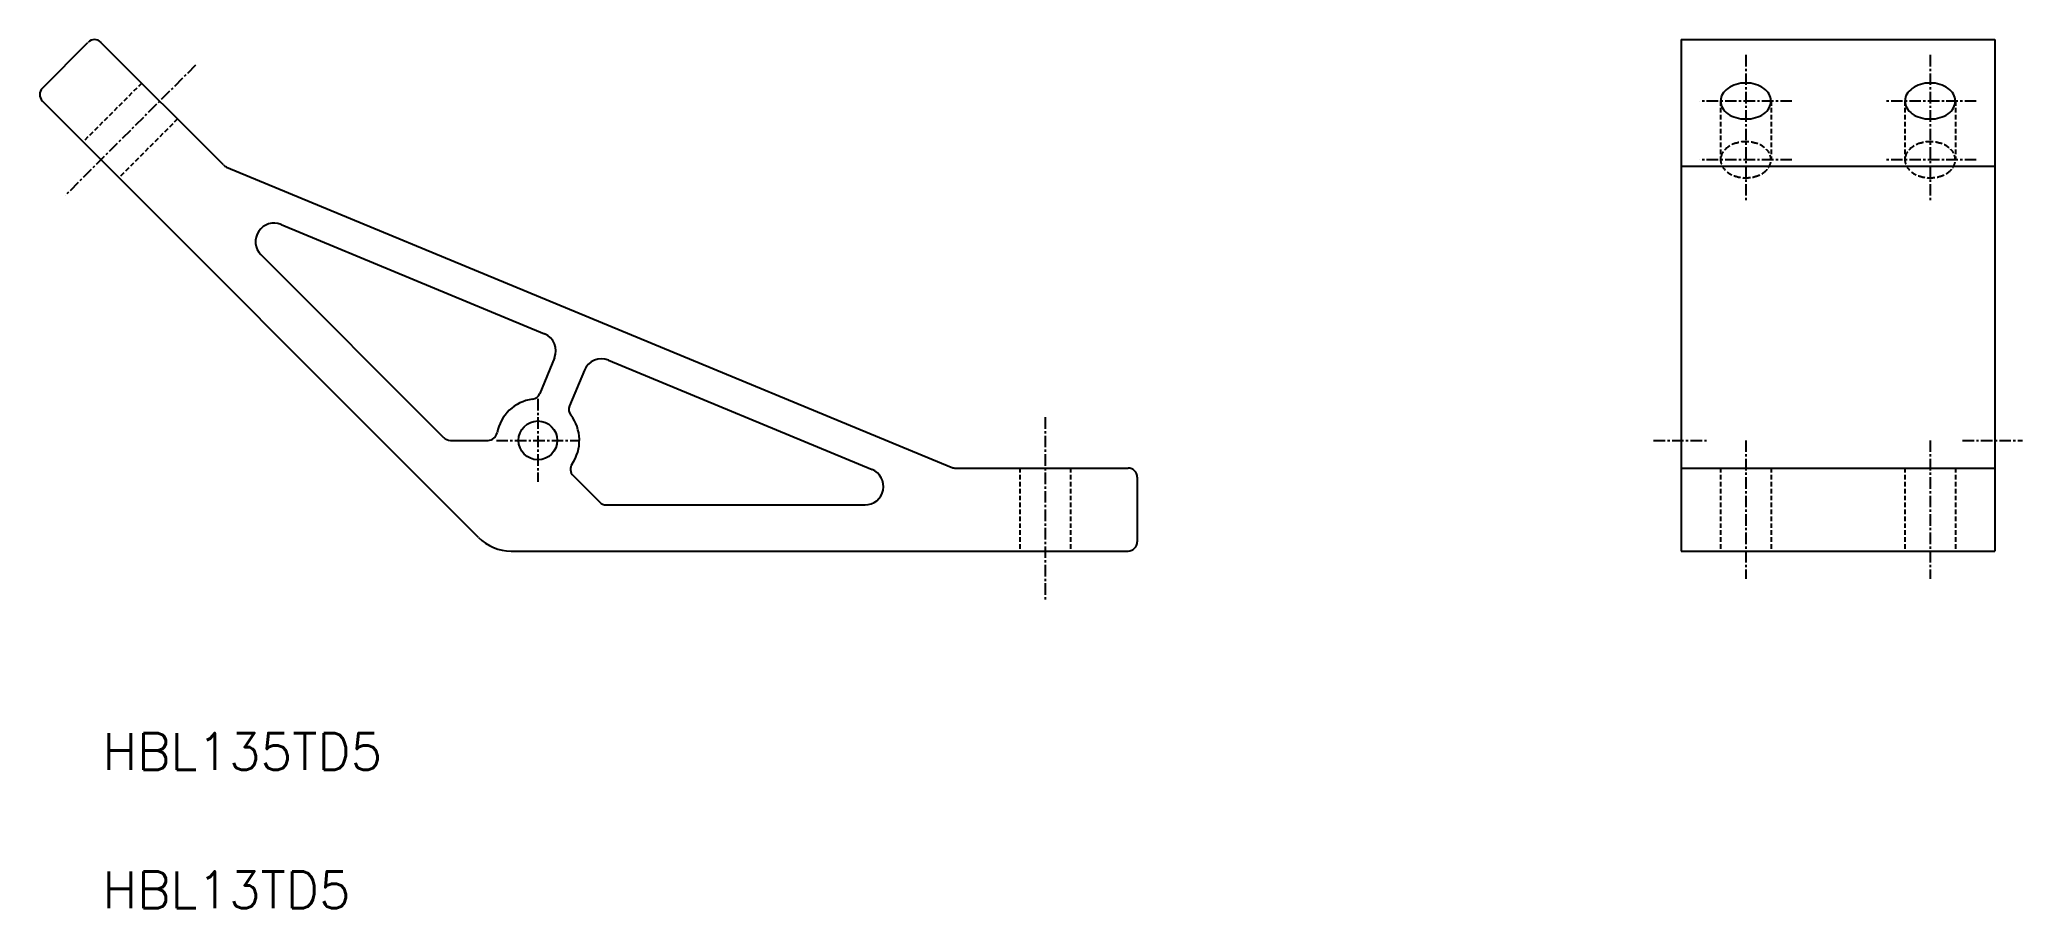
# Model space of a CAD drawing. Extents: x -54 to 161, y -51 to 43.
import ezdxf

# ---------------------------------------------------------------- set-up
doc = ezdxf.new("R2010")
doc.units = 0
doc.linetypes.add('CENTER', pattern=[2, 1.25, -0.25, 0.25, -0.25])
doc.linetypes.add('DASHED', pattern=[0.75, 0.5, -0.25])
doc.layers.get('0').update_dxf_attribs({"linetype": 'CONTINUOUS'})
doc.layers.add('CENTER', color=1, linetype='CENTER')
doc.styles.get("Standard").update_dxf_attribs({"font": 'txt.shx', "bigfont": 'bigfont.shx'})

msp = doc.modelspace()

# ---------------------------------------------------------------- linework, layer by layer
at = {"color": 7, "linetype": 'CONTINUOUS'}
for p, q in [((-53.76, 38.2), (-48.81, 43.15)), ((-34.1, 29.86), (-47.4, 43.15)), ((124.05, 43.45), (124.05, -12)), ((124.05, 43.45), (158.05, 43.45)), ((158.05, 43.45), (158.05, -12)), ((-6.44, -10.54), (-53.76, 36.79)), ((-33.78, 29.64), (44.85, -2.92)), ((124.05, 29.72), (158.05, 29.72)), ((-27.86, 23.4), (0.73, 11.56)), ((-10.19, 0.29), (-30.04, 20.14)), ((1.81, 8.95), (0.21, 5.07)), ((7.66, 8.69), (36.25, -3.15)), ((5.05, 7.61), (3.44, 3.73)), ((-9.49, 0), (-5.41, 0)), ((3.82, -3.82), (6.71, -6.71)), ((45.23, -3), (64.03, -3)), ((65.03, -4), (65.03, -11)), ((124.05, -3), (158.05, -3)), ((7.41, -7), (35.49, -7)), ((-2.9, -12), (64.03, -12)), ((124.05, -12), (158.05, -12))]:
    msp.add_line(p, q, dxfattribs=at)
at = {"color": 3, "linetype": 'DASHED'}
for p, q in [((-42.98, 38.73), (-49.34, 32.37)), ((128.3, 36.79), (128.3, 30.43)), ((133.8, 36.79), (133.8, 30.43)), ((148.3, 36.79), (148.3, 30.43)), ((153.8, 36.79), (153.8, 30.43)), ((-39.09, 34.85), (-45.45, 28.48)), ((52.28, -3), (52.28, -12)), ((57.78, -3), (57.78, -12)), ((128.3, -3), (128.3, -12)), ((133.8, -3), (133.8, -12)), ((148.3, -3), (148.3, -12)), ((153.8, -3), (153.8, -12))]:
    msp.add_line(p, q, dxfattribs=at)
at = {"color": 7, "linetype": 'CONTINUOUS'}
msp.add_circle((0, 0), 2.1, dxfattribs=at)
for centre, radius, start, end in [((-48.1, 42.45), 1, 45, 135), ((130.9, 36.02), 2.72, 86.7562, 109.2562), ((131.2, 36.02), 2.72, 70.7438, 93.2438), ((150.9, 36.02), 2.72, 86.7562, 109.2562), ((151.2, 36.02), 2.72, 70.7438, 93.2438), ((-53.05, 37.5), 1, 135, 225), ((130.27, 36.64), 1.98, 153.0385, 175.5385), ((130.27, 36.94), 1.98, 184.4615, 206.9615), ((130.39, 36.35), 2.22, 125.3714, 147.8714), ((130.61, 36.13), 2.53, 104.0395, 126.5395), ((131.49, 36.13), 2.53, 53.4605, 75.9605), ((131.71, 36.35), 2.22, 32.1287, 54.6287), ((131.82, 36.64), 1.98, 4.4615, 26.9615), ((131.82, 36.94), 1.98, 333.0385, 355.5385), ((150.27, 36.64), 1.98, 153.0385, 175.5385), ((150.27, 36.94), 1.98, 184.4615, 206.9615), ((150.39, 36.35), 2.22, 125.3714, 147.8714), ((150.61, 36.13), 2.53, 104.0396, 126.5396), ((151.49, 36.13), 2.53, 53.4606, 75.9606), ((151.71, 36.35), 2.22, 32.1284, 54.6284), ((151.82, 36.64), 1.98, 4.4615, 26.9615), ((151.82, 36.94), 1.98, 333.0386, 355.5386), ((130.39, 37.23), 2.22, 212.1287, 234.6287), ((130.61, 37.45), 2.53, 233.4605, 255.9605), ((130.9, 37.57), 2.72, 250.7437, 273.2437), ((131.2, 37.57), 2.72, 266.7563, 289.2563), ((131.49, 37.45), 2.53, 284.0395, 306.5395), ((131.71, 37.23), 2.22, 305.3713, 327.8713), ((150.39, 37.23), 2.22, 212.1287, 234.6287), ((150.61, 37.45), 2.53, 233.4604, 255.9604), ((150.9, 37.57), 2.72, 250.7437, 273.2437), ((151.2, 37.57), 2.72, 266.7563, 289.2563), ((151.49, 37.45), 2.53, 284.0394, 306.5394), ((151.71, 37.23), 2.22, 305.3716, 327.8716), ((-33.4, 30.57), 1, 225, 247.5), ((-28.63, 21.56), 2, 67.5, 225), ((-0.04, 9.71), 2, 337.5, 67.5), ((6.89, 6.84), 2, 67.5, 157.5), ((0, 0), 4.5, 97.5, 169.5243), ((-0.72, 5.45), 1, 277.5001, 337.5), ((4.36, 3.35), 1, 157.5, 217.5), ((0, 0), 4.5, 325.4757, 37.5), ((-9.49, 1), 1, 225, 270), ((-5.41, 1), 1, 270, 349.5243), ((4.53, -3.12), 1, 145.4757, 225), ((35.49, -5), 2, 270, 67.5), ((45.23, -2), 1, 247.5, 270), ((64.03, -4), 1, 0, 90), ((7.41, -6), 1, 225, 270), ((-2.9, -7), 5, 225, 270), ((64.03, -11), 1, 270, 0)]:
    msp.add_arc(centre, radius, start, end, dxfattribs=at)
at = {"color": 3, "linetype": 'DASHED'}
for centre, radius, start, end in [((130.9, 29.65), 2.72, 86.7563, 109.2563), ((131.2, 29.65), 2.72, 70.7437, 93.2437), ((150.9, 29.65), 2.72, 86.7563, 109.2563), ((151.2, 29.65), 2.72, 70.7437, 93.2437), ((130.27, 30.27), 1.98, 153.0385, 175.5385), ((130.27, 30.58), 1.98, 184.4615, 206.9615), ((130.39, 29.99), 2.22, 125.3713, 147.8713), ((130.61, 29.77), 2.53, 104.0395, 126.5395), ((131.49, 29.77), 2.53, 53.4605, 75.9605), ((131.71, 29.99), 2.22, 32.1287, 54.6287), ((131.82, 30.27), 1.98, 4.4615, 26.9615), ((131.82, 30.58), 1.98, 333.0385, 355.5385), ((150.27, 30.27), 1.98, 153.0385, 175.5385), ((150.27, 30.58), 1.98, 184.4615, 206.9615), ((150.39, 29.99), 2.22, 125.3713, 147.8713), ((150.61, 29.77), 2.53, 104.0396, 126.5396), ((151.49, 29.77), 2.53, 53.4606, 75.9606), ((151.71, 29.99), 2.22, 32.1284, 54.6284), ((151.82, 30.27), 1.98, 4.4614, 26.9614), ((151.82, 30.58), 1.98, 333.0385, 355.5385), ((130.39, 30.87), 2.22, 212.1286, 234.6286), ((130.61, 31.08), 2.53, 233.4605, 255.9605), ((130.9, 31.2), 2.72, 250.7438, 273.2438), ((131.2, 31.2), 2.72, 266.7562, 289.2562), ((131.49, 31.08), 2.53, 284.0395, 306.5395), ((131.71, 30.87), 2.22, 305.3713, 327.8713), ((150.39, 30.87), 2.22, 212.1286, 234.6286), ((150.61, 31.08), 2.53, 233.4604, 255.9604), ((150.9, 31.2), 2.72, 250.7438, 273.2438), ((151.2, 31.2), 2.72, 266.7562, 289.2562), ((151.49, 31.08), 2.53, 284.0394, 306.5394), ((151.71, 30.87), 2.22, 305.3716, 327.8716)]:
    msp.add_arc(centre, radius, start, end, dxfattribs=at)
at = {"layer": 'CENTER', "color": 1, "linetype": 'CENTER'}
for p, q in [((131.05, 41.79), (131.05, 25.9)), ((151.05, 41.79), (151.05, 25.9)), ((-37.14, 40.68), (-51.29, 26.54)), ((136.05, 36.79), (126.05, 36.79)), ((156.05, 36.79), (146.05, 36.79)), ((136.05, 30.43), (126.05, 30.43)), ((156.05, 30.43), (146.05, 30.43)), ((0, 4.5), (0, -4.5)), ((55.03, 2.5), (55.03, -17.5)), ((-4.5, 0), (4.5, 0)), ((121.05, 0), (126.91, 0)), ((131.05, 0), (131.05, -15)), ((151.05, 0), (151.05, -15)), ((154.56, 0), (161.05, 0))]:
    msp.add_line(p, q, dxfattribs=at)

# ---------------------------------------------------------------- texts
at = {"color": 7, "linetype": 'CONTINUOUS'}
for s, p in [('HBL135TD5', (-47.23, -35.74)), ('HBL13TD5', (-47.23, -50.74))]:
    msp.add_text(s, height=4, dxfattribs=at).set_placement(p)

doc.saveas('drawing.dxf')
